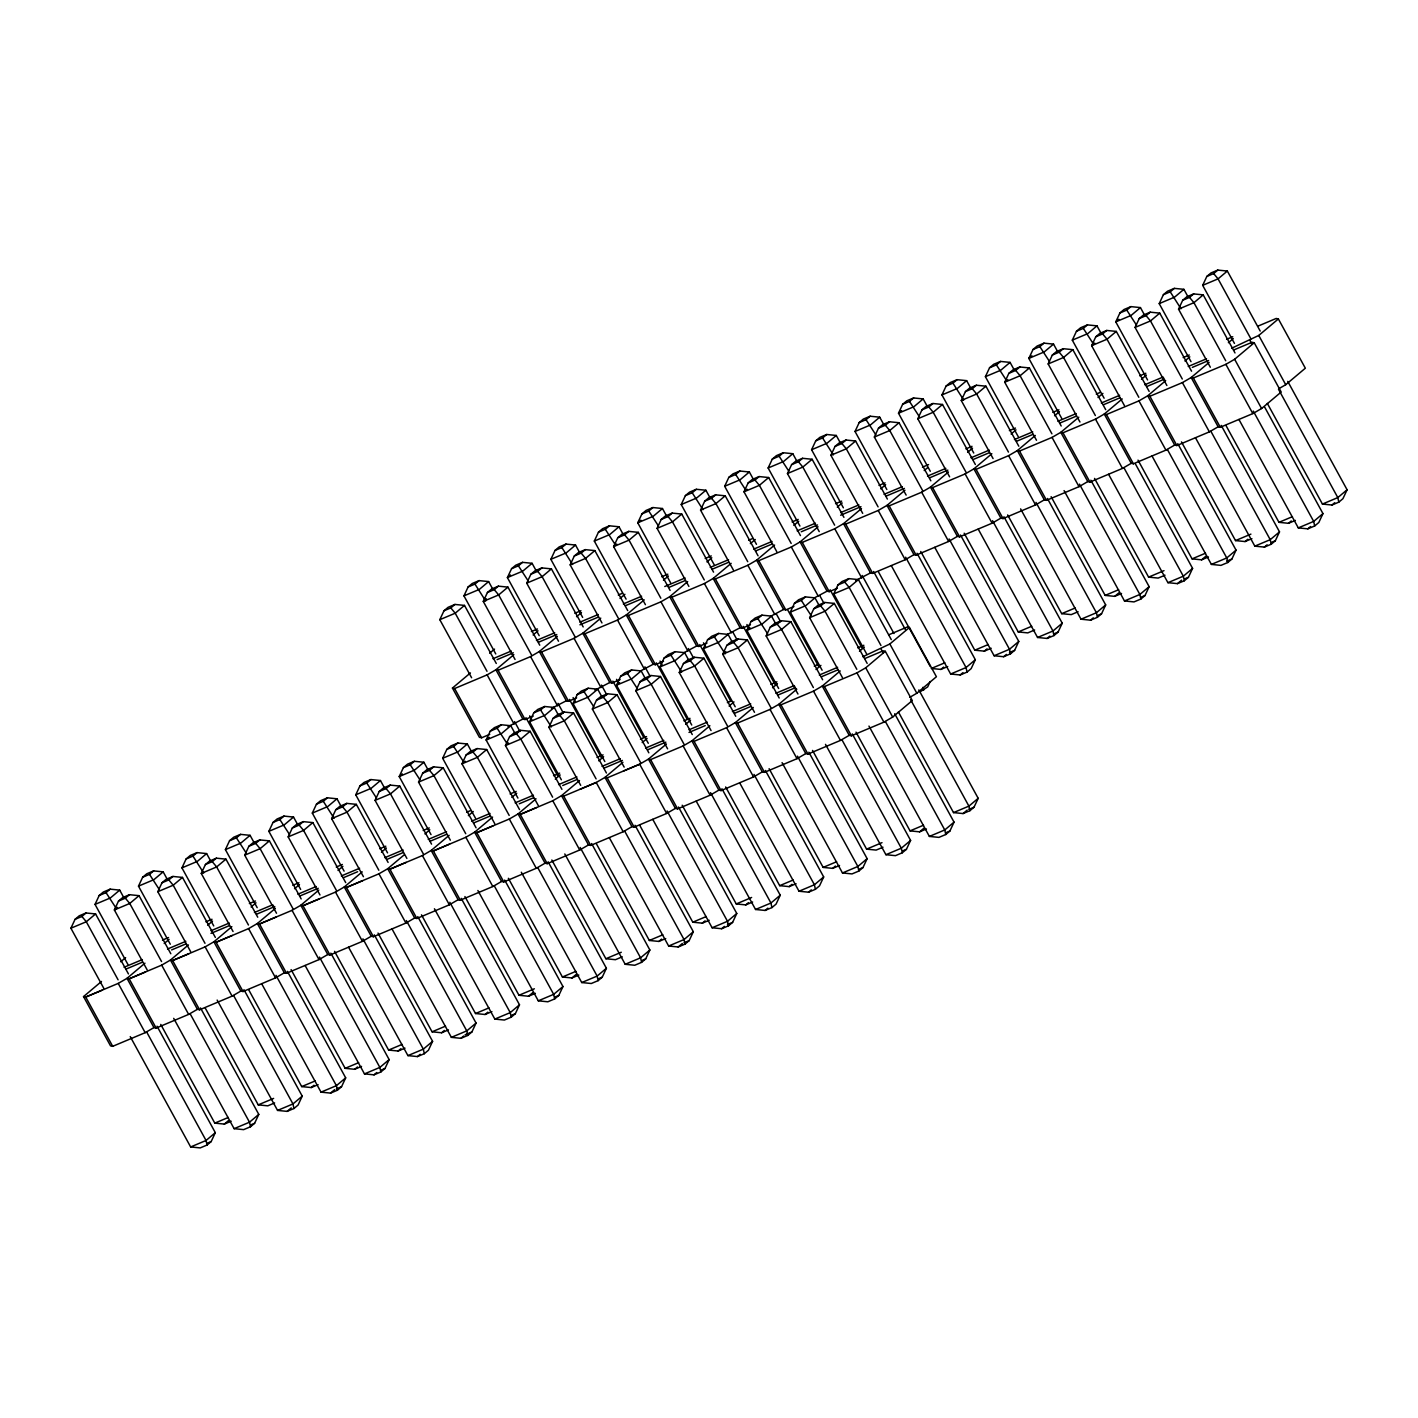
<?xml version="1.0" encoding="UTF-8"?>
<svg xmlns="http://www.w3.org/2000/svg" width="1418" height="1418" viewBox="0 0 1418 1418"><rect width="100%" height="100%" fill="white"/><g stroke="black" fill="none" stroke-linecap="round" stroke-linejoin="round"><path stroke-width="1.5" d="M103.744 988.222L70.9 928.223L75.065 919.325L79.178 915.851L86.019 912.979L95.573 913.936L128.435 973.936M127.886 964.417L95.041 904.4L99.189 895.502L103.319 892.028L110.161 889.157L119.715 890.114L123.951 897.86M170.816 953.747L139.035 895.662L129.481 894.705L122.639 897.594L118.509 901.068L114.362 909.948L147.206 969.965M170.284 944.211L138.485 886.144L142.651 877.246L146.781 873.772L153.623 870.9L163.176 871.857L167.413 879.585M190.668 951.691L157.806 891.692L161.971 882.794L166.083 879.32L172.943 876.448L182.479 877.405L215.341 937.404M213.746 925.936L181.947 867.869L186.112 858.971L190.225 855.497L197.067 852.626L206.62 853.583L210.857 861.329M233.048 931.502L201.267 873.417L205.415 864.537L209.545 861.063L216.387 858.174L225.941 859.131L257.739 917.198M257.19 907.68L225.409 849.612L229.556 840.714L233.686 837.24L240.528 834.369L250.082 835.326L254.318 843.054M276.51 913.227L244.711 855.16L248.877 846.262L253.007 842.788L259.849 839.917L269.402 840.874L301.183 898.941M300.651 889.405L268.853 831.338L273.018 822.44L277.13 818.966L283.99 816.094L293.526 817.052L297.78 824.797M319.972 894.953L288.173 836.886L292.321 828.006L296.451 824.532L303.292 821.642L312.846 822.6L345.708 882.616M344.095 871.148L312.314 813.081L316.462 804.183L320.592 800.709L327.434 797.82L336.988 798.795L341.224 806.523M363.416 876.696L331.617 818.629L335.782 809.731L339.912 806.257L346.754 803.386L356.308 804.343L388.089 862.41M387.557 852.874L355.758 794.807L359.924 785.909L364.054 782.435L370.896 779.563L380.449 780.52L384.686 788.266M471.609 677.751L439.81 619.684L443.976 610.786L448.088 607.312L454.93 604.44L464.484 605.397L496.282 663.464M495.751 653.928L463.952 595.861L468.1 586.963L472.229 583.489L479.071 580.618L488.625 581.575L492.861 589.321M130.243 1036.611L190.65 1146.949L200.204 1147.906L207.046 1145.035L211.176 1141.561L215.323 1132.663L157.043 1026.207M406.877 858.422L375.079 800.355L379.244 791.457L383.356 788L390.198 785.111L399.752 786.068L431.551 844.135M428.13 769.992L423.893 762.246L414.34 761.289L407.498 764.178L403.368 767.652L399.22 776.55L431.019 834.617M539.744 645.19L507.945 587.123L498.392 586.166L491.55 589.037L487.42 592.511L483.272 601.409L515.053 659.476M536.323 571.046L532.087 563.301L522.533 562.343L515.691 565.233L511.561 568.707L507.396 577.587L539.194 635.672M173.705 1018.354L234.112 1128.675L243.648 1129.632L250.507 1126.761L254.62 1123.286L258.785 1114.388L200.505 1007.932M450.321 840.165L418.54 782.098L422.688 773.2L426.818 769.726L433.66 766.854L443.214 767.812L476.058 827.811M475.526 818.275L442.664 758.275L446.83 749.378L450.959 745.903L457.801 743.032L467.355 743.989L471.591 751.735M558.515 641.22L526.716 583.153L530.881 574.255L535.011 570.78L541.853 567.909L551.407 568.866L583.188 626.933M582.656 617.397L550.858 559.33L555.023 550.432L559.135 546.958L565.977 544.087L575.531 545.044L579.767 552.79M243.949 989.675L302.229 1096.132L298.081 1105.03L293.951 1108.504L287.11 1111.375L277.556 1110.418L217.149 1000.08M519.52 809.554L486.675 749.537L477.122 748.58L470.28 751.451L466.15 754.925L461.984 763.823L494.847 823.84M515.035 733.461L510.799 725.715L501.245 724.758L494.403 727.647L490.291 731.121L486.126 740.001L517.924 798.086M601.959 622.945L570.178 564.878L574.325 555.98L578.455 552.506L585.297 549.635L594.851 550.592L627.713 610.591M626.1 599.14L594.319 541.056L598.467 532.175L602.597 528.701L609.439 525.812L618.992 526.769L623.229 534.515M261.674 983.755L321.017 1092.144L330.571 1093.101L337.413 1090.229L341.525 1086.755L345.691 1077.857L287.411 971.401M561.918 789.347L530.119 731.28L520.566 730.323L513.724 733.195L509.594 736.669L505.446 745.567L538.291 805.566M561.368 779.811L529.588 721.744L533.735 712.846L537.865 709.372L544.707 706.501L554.261 707.458L558.497 715.204M670.094 590.402L638.313 532.335L628.759 531.378L621.917 534.249L617.787 537.723L613.622 546.621L645.42 604.688M666.69 516.258L662.454 508.513L652.9 507.555L646.059 510.427L641.929 513.901L637.763 522.799L670.625 582.798M305.118 965.498L364.461 1073.887L374.015 1074.844L380.857 1071.973L384.987 1068.498L389.152 1059.601L330.855 953.144M580.689 785.359L548.89 727.292L553.055 718.394L557.185 714.92L564.027 712.049L573.581 713.006L606.425 773.005M604.83 761.555L573.032 703.47L577.197 694.59L581.327 691.115L588.169 688.226L597.722 689.183L601.959 696.929M688.882 586.414L657.083 528.347L661.249 519.449L665.361 515.975L672.203 513.103L681.757 514.06L713.555 572.128M714.069 564.541L681.225 504.524L685.373 495.644L689.502 492.17L696.344 489.281L705.898 490.238L710.134 497.984M374.317 934.87L432.596 1041.326L428.449 1050.224L424.319 1053.698L417.477 1056.57L407.923 1055.612L348.58 947.224M624.15 767.103L592.352 709.035L596.517 700.137L600.629 696.663L607.471 693.792L617.025 694.749L648.824 752.816M645.403 678.673L641.166 670.927L631.613 669.97L624.771 672.841L620.641 676.315L616.493 685.213L648.274 743.28M733.39 570.089L700.545 510.09L704.693 501.192L708.823 497.718L715.665 494.847L725.218 495.804L758.063 555.803M756.468 544.335L724.669 486.268L728.834 477.37L732.964 473.896L739.806 471.024L749.36 471.981L753.596 479.727M392.024 928.95L451.367 1037.356L460.921 1038.313L467.763 1035.441L471.893 1031.967L476.058 1023.069L417.761 916.613M667.594 748.828L635.813 690.761L639.961 681.863L644.091 678.389L650.933 675.517L660.487 676.475L692.268 734.542M691.736 725.023L659.937 666.939L664.103 658.058L668.232 654.584L675.074 651.695L684.628 652.652L688.864 660.398M800.461 535.596L768.662 477.529L759.126 476.572L752.267 479.444L748.155 482.918L743.989 491.816L776.851 551.815M799.929 526.06L768.131 467.993L772.296 459.095L776.408 455.639L783.25 452.75L792.804 453.707L797.04 461.453M434.422 908.761L494.829 1019.081L504.383 1020.038L511.224 1017.167L515.354 1013.693L519.502 1004.795L461.222 898.338M711.056 730.571L679.257 672.504L683.423 663.606L687.535 660.132L694.395 657.261L703.931 658.218L735.729 716.285M735.198 706.749L703.399 648.682L707.564 639.784L711.676 636.31L718.518 633.438L728.072 634.395L732.308 642.141M819.232 531.626L787.451 473.559L791.599 464.661L795.728 461.187L802.57 458.298L812.124 459.272L843.923 517.34M843.373 507.804L811.592 449.736L815.74 440.838L819.87 437.364L826.712 434.493L836.265 435.45L840.502 443.196M477.884 890.486L538.291 1000.824L547.844 1001.782L554.686 998.91L558.798 995.436L562.964 986.538L504.684 880.082M779.191 698.01L747.392 639.943L737.839 638.986L730.997 641.858L726.867 645.332L722.719 654.23L754.5 712.297M775.77 623.867L771.534 616.121L761.98 615.164L755.138 618.053L751.008 621.527L746.861 630.407L778.642 688.474M862.693 513.351L830.895 455.284L835.06 446.386L839.19 442.912L846.032 440.041L855.586 440.998L887.367 499.065M886.835 489.529L855.036 431.462L859.202 422.564L863.314 419.09L870.156 416.218L879.709 417.176L883.963 424.921M521.328 872.23L581.734 982.55L591.288 983.507L598.13 980.636L602.26 977.162L606.408 968.264L548.128 861.807M797.962 694.04L766.163 635.973L770.329 627.075L774.458 623.601L781.3 620.729L790.854 621.687L822.635 679.754M822.103 670.218L790.305 612.151L794.47 603.253L798.582 599.779L805.424 596.907L814.978 597.864L819.232 605.61M906.137 495.095L874.357 437.028L878.504 428.13L882.634 424.656L889.476 421.766L899.03 422.724L930.828 480.808M927.407 406.647L923.171 398.919L913.617 397.962L906.776 400.833L902.646 404.307L898.498 413.205L930.279 471.272M564.789 853.955L625.196 964.293L634.75 965.25L641.592 962.361L645.704 958.905L649.869 950.007L591.59 843.533M842.469 677.698L809.625 617.699L813.772 608.801L817.902 605.326L824.744 602.455L834.298 603.412L867.16 663.411M866.611 653.893L833.766 593.876L837.914 584.978L842.044 581.504L848.886 578.633L858.439 579.59L891.284 639.607M949.599 476.82L917.8 418.753L921.966 409.855L926.096 406.381L932.938 403.51L942.491 404.467L975.336 464.466M973.741 452.998L941.942 394.931L946.107 386.033L950.237 382.559L957.079 379.687L966.633 380.644L970.869 388.39M609.297 837.63L668.64 946.019L678.194 946.976L685.036 944.104L689.166 940.63L693.331 931.732L635.034 825.276M993.061 458.563L961.262 400.479L965.428 391.598L969.54 388.124L976.382 385.235L985.935 386.192L1018.798 446.209M1018.248 436.673L985.404 376.674L989.551 367.776L993.681 364.302L1000.523 361.43L1010.077 362.388L1014.313 370.116M652.759 819.356L712.102 927.762L721.656 928.719L728.497 925.83L732.627 922.356L736.775 913.476L678.495 807.002M1061.196 426.003L1029.397 367.936L1019.843 366.978L1013.001 369.85L1008.872 373.324L1004.724 382.222L1036.505 440.289M1057.775 351.859L1053.539 344.113L1043.985 343.156L1037.143 346.027L1033.013 349.502L1028.848 358.399L1061.71 418.399M721.939 788.745L780.237 895.201L776.071 904.099L771.941 907.573L765.1 910.445L755.546 909.487L696.203 801.099M1079.967 422.032L1048.168 363.947L1052.333 355.067L1056.445 351.593L1063.305 348.704L1072.841 349.661L1105.703 409.678M1104.108 398.21L1072.309 340.143L1076.475 331.245L1080.587 327.771L1087.429 324.899L1096.983 325.856L1101.219 333.584M765.401 770.47L823.681 876.944L819.533 885.825L815.403 889.299L808.561 892.188L799.008 891.231L739.664 782.825M930.208 681.544L927.709 686.879L920.176 691.789M1149.147 391.403L1116.303 331.404L1106.749 330.447L1099.907 333.319L1095.777 336.793L1091.63 345.691L1124.474 405.69M1144.68 315.328L1140.444 307.582L1130.89 306.625L1124.049 309.496L1119.919 312.97L1115.771 321.868L1147.552 379.935M782.062 762.636L842.469 872.956L852.023 873.913L858.865 871.042L862.977 867.568L867.142 858.67L808.863 752.214M917.038 553.268L975.336 659.724L971.17 668.622L967.041 672.097L960.199 674.968L950.645 674.011L891.302 565.622M1166.872 385.501L1135.074 327.416L1139.239 318.536L1143.369 315.062L1150.211 312.173L1159.764 313.13L1191.545 371.197M1191.014 361.679L1159.215 303.612L1163.38 294.714L1167.493 291.239L1174.352 288.368L1183.888 289.325L1188.142 297.053M825.506 744.361L885.913 854.699L895.467 855.657L902.309 852.767L906.439 849.293L910.604 840.413L852.307 733.939M934.763 547.348L994.107 655.754L1003.66 656.711L1010.502 653.822L1014.632 650.348L1018.78 641.45L960.5 534.994M1210.334 367.227L1178.535 309.159L1182.701 300.262L1186.813 296.787L1193.655 293.916L1203.208 294.873L1235.007 352.94M1234.458 343.404L1202.677 285.337L1206.824 276.439L1210.954 272.965L1217.796 270.094L1227.35 271.051L1260.194 331.05M868.968 726.087L929.375 836.425L938.929 837.382L945.771 834.511L949.9 831.037L954.048 822.139L894.705 713.75M898.409 711.96L953.516 812.603L963.07 813.56L969.912 810.688L974.024 807.214L978.19 798.316L918.846 689.928M978.207 529.091L1037.551 637.48L1047.104 638.437L1053.946 635.565L1058.076 632.091L1062.242 623.193L1003.944 516.737M1020.605 508.885L1081.012 619.205L1090.566 620.18L1097.408 617.291L1101.538 613.817L1105.685 604.919L1047.406 498.462M1064.067 490.61L1124.474 600.948L1134.01 601.906L1140.87 599.034L1144.982 595.56L1149.147 586.662L1090.867 480.206M1108.575 474.286L1167.918 582.674L1177.472 583.631L1184.314 580.76L1188.444 577.286L1192.591 568.388L1135.375 463.863M1152.036 456.029L1211.38 564.417L1220.933 565.374L1227.775 562.503L1231.888 559.029L1236.053 550.131L1177.773 443.674M1195.48 437.754L1254.824 546.143L1264.377 547.1L1271.219 544.228L1275.349 540.754L1279.515 531.856L1221.217 425.4M1264.679 407.143L1322.959 513.6L1318.811 522.498L1314.681 525.972L1307.839 528.843L1298.285 527.886L1238.942 419.48M1287.757 381.389L1347.1 489.777L1342.935 498.675L1338.822 502.149L1331.981 505.021L1322.427 504.064L1267.32 403.403M99.189 895.502L106.031 892.631L110.161 889.157M468.1 586.963L474.959 584.092L479.071 580.618M75.065 919.325L81.907 916.453L86.019 912.979M443.976 610.786L450.818 607.914L454.93 604.44M119.715 890.114L110.427 897.931L95.041 904.4M488.625 581.575L479.355 589.392L463.952 595.861M95.573 913.936L86.303 921.753L70.9 928.223M464.484 605.397L455.213 613.214L439.81 619.684M142.651 877.246L149.493 874.374L153.623 870.9M511.561 568.707L518.403 565.817L522.533 562.343M118.509 901.068L125.351 898.179L129.481 894.705M510.498 574.981L507.396 577.587L522.799 571.117L532.087 563.301M487.42 592.511L494.262 589.64L498.392 586.166M117.446 907.36L114.362 909.948L129.747 903.479L139.035 895.662M486.356 598.804L483.272 601.409L498.657 594.94L507.945 587.123M163.176 871.857L153.888 879.674L138.485 886.144M186.112 858.971L192.954 856.1L197.067 852.626M555.023 550.432L561.865 547.561L565.977 544.087M161.971 882.794L168.813 879.922L172.943 876.448M530.881 574.255L537.723 571.383L541.853 567.909M206.62 853.583L197.35 861.4L181.947 867.869M575.531 545.044L566.261 552.86L550.858 559.33M182.479 877.405L173.209 885.222L157.806 891.692M551.407 568.866L542.119 576.683L526.716 583.153M229.556 840.714L236.398 837.843L240.528 834.369M598.467 532.175L605.309 529.286L609.439 525.812M205.415 864.537L212.257 861.648L216.387 858.174M574.325 555.98L581.167 553.109L585.297 549.635M250.082 835.326L240.794 843.125L225.409 849.612M618.992 526.769L609.705 534.586L594.319 541.056M225.941 859.131L216.653 866.947L201.267 873.417M594.851 550.592L585.563 558.408L570.178 564.878M273.018 822.44L279.86 819.569L283.99 816.094M641.929 513.901L648.77 511.029L652.9 507.555M248.877 846.262L255.719 843.391L259.849 839.917M640.865 520.193L637.763 522.799L653.166 516.329L662.454 508.513M617.787 537.723L624.629 534.852L628.759 531.378M120.743 961.776L125.635 957.646M616.724 544.016L613.622 546.621L629.025 540.152L638.313 532.335M293.526 817.052L284.256 824.868L268.853 831.338M489.653 653.237L494.545 649.107M864.856 658.519L883.13 650.827L885.311 651.305L912.288 700.563L892.684 717.065L883.91 722.152L851.403 735.8L849.24 735.339L840.466 740.409L807.959 754.075L805.779 753.596L797.005 758.683L764.497 772.331L762.317 771.871L753.543 776.94L721.053 790.606L718.873 790.127L710.099 795.214L677.591 808.88L675.411 808.402L666.637 813.471L634.147 827.137L631.967 826.659L623.193 831.746L590.686 845.412L588.505 844.933L579.732 850.002L547.224 863.668L545.061 863.19L536.288 868.277L503.78 881.943L501.6 881.464L492.826 886.534L460.318 900.2L458.138 899.721L449.364 904.808L416.874 918.474L414.694 917.995L405.92 923.065L373.413 936.731L371.232 936.252L362.459 941.339L329.951 955.005L327.788 954.527L319.015 959.596L286.507 973.262L284.327 972.783L275.553 977.871L243.045 991.536L240.865 991.058L232.091 996.127L199.601 1009.793L197.421 1009.315L188.647 1014.402L156.14 1028.068L153.959 1027.589L145.185 1032.676L112.696 1046.324L110.515 1045.846L83.538 996.588L101.493 981.469M269.402 840.874L260.114 848.691L244.711 855.16M489.724 734.364L481.606 737.785L479.426 737.307L452.448 688.049L470.421 672.93M316.462 804.183L323.304 801.294L327.434 797.82M685.373 495.644L692.214 492.755L696.344 489.281M292.321 828.006L299.18 825.116L303.292 821.642M661.249 519.449L668.091 516.577L672.203 513.103M164.204 943.502L169.097 939.39M336.988 798.795L327.7 806.594L312.314 813.081M533.115 634.963L538.007 630.833M705.898 490.238L696.61 498.055L681.225 504.524M144.955 963.194L127 978.331L118.226 983.401L85.718 997.067L83.538 996.588M312.846 822.6L303.576 830.416L288.173 836.886M513.865 654.655L495.91 669.775L487.136 674.862L454.629 688.528L452.448 688.049M681.757 514.06L672.486 521.877L657.083 528.347M359.924 785.909L366.766 783.037L370.896 779.563M728.834 477.37L735.676 474.498L739.806 471.024M335.782 809.731L342.624 806.86L346.754 803.386M704.693 501.192L711.535 498.321L715.665 494.847M207.648 925.245L212.54 921.115M380.449 780.52L371.161 788.337L355.758 794.807M576.559 616.706L581.469 612.576M749.36 471.981L740.072 479.798L724.669 486.268M188.417 944.937L170.444 960.057L161.67 965.144L129.18 978.81L127 978.331L153.959 1027.589M356.308 804.343L347.02 812.159L331.617 818.629M557.327 636.398L539.354 651.518L530.58 656.605L498.09 670.253L495.91 669.775L522.87 719.05L525.05 719.529L533.186 716.108M725.218 495.804L715.93 503.603L700.545 510.09M403.368 767.652L410.227 764.763L414.34 761.289M772.296 459.095L779.138 456.224L783.25 452.75M402.304 773.944L399.22 776.55L414.623 770.063L423.893 762.246M379.244 791.457L386.086 788.585L390.198 785.111M748.155 482.918L754.996 480.046L759.126 476.572M251.11 906.971L256.002 902.858M747.091 489.21L743.989 491.816L759.392 485.346L768.662 477.529M620.02 598.431L624.913 594.302M792.804 453.707L783.534 461.524L768.131 467.993M231.861 926.663L213.905 941.8L205.131 946.87L172.624 960.535L170.444 960.057L197.421 1009.315M399.752 786.068L390.482 793.885L375.079 800.355M600.771 618.124L582.816 633.243L574.042 638.33L541.534 651.996L539.354 651.518L566.331 700.776L568.512 701.254L576.63 697.833M446.83 749.378L453.671 746.506L457.801 743.032M815.74 440.838L822.582 437.967L826.712 434.493M422.688 773.2L429.53 770.329L433.66 766.854M791.599 464.661L798.44 461.772L802.57 458.298M294.554 888.714L299.464 884.584M467.355 743.989L458.067 751.806L442.664 758.275M663.464 580.175L668.374 576.045M836.265 435.45L826.978 443.267L811.592 449.736M275.322 908.406L257.349 923.526L248.575 928.613L216.085 942.261L213.905 941.8L240.865 991.058M443.214 767.812L433.926 775.628L418.54 782.098M644.233 599.867L626.277 614.987L617.504 620.056L584.996 633.722L582.816 633.243L609.793 682.519L611.956 682.997L620.091 679.576M812.124 459.272L802.836 467.071L787.451 473.559M490.291 731.121L497.133 728.232L501.245 724.758M859.202 422.564L866.043 419.693L870.156 416.218M489.228 737.413L486.126 740.001L501.529 733.531L510.799 725.715M466.15 754.925L472.992 752.054L477.122 748.58M835.06 446.386L841.902 443.515L846.032 440.041M465.086 761.218L461.984 763.823L477.387 757.354L486.675 749.537M338.016 870.439L342.908 866.327M706.926 561.9L711.818 557.77M879.709 417.176L870.439 424.992L855.036 431.462M318.766 890.132L300.811 905.269L292.037 910.338L259.529 924.004L257.349 923.526L284.327 972.783M687.677 581.593L669.721 596.712L660.948 601.799L628.44 615.465L626.277 614.987L653.237 664.244L655.417 664.723L663.535 661.302M855.586 440.998L846.298 448.815L830.895 455.284M533.735 712.846L540.577 709.975L544.707 706.501M902.646 404.307L909.487 401.436L913.617 397.962M509.594 736.669L516.436 733.797L520.566 730.323M901.582 410.6L898.498 413.205L913.883 406.736L923.171 398.919M878.504 428.13L885.364 425.24L889.476 421.766M508.53 742.961L505.446 745.567L520.831 739.097L530.119 731.28M381.46 852.183L386.37 848.053M554.261 707.458L544.973 715.275L529.588 721.744M750.37 543.626L755.28 539.514M362.228 871.875L344.273 886.994L335.499 892.082L302.991 905.73L300.811 905.269L327.788 954.527M731.139 563.336L713.183 578.455L704.409 583.525L671.902 597.191L669.721 596.712L696.699 645.988L698.879 646.448L706.997 643.045M899.03 422.724L889.76 430.54L874.357 437.028M577.197 694.59L584.039 691.7L588.169 688.226M946.107 386.033L952.949 383.161L957.079 379.687M553.055 718.394L559.897 715.523L564.027 712.049M921.966 409.855L928.808 406.984L932.938 403.51M424.921 833.908L429.814 829.778M597.722 689.183L588.435 697L573.032 703.47M793.832 525.369L798.724 521.239M966.633 380.644L957.345 388.461L941.942 394.931M404.041 854.983L387.717 868.738L378.943 873.807L346.435 887.473L344.273 886.994L371.232 936.252M573.581 713.006L564.293 720.823L548.89 727.292M774.6 545.061L756.627 560.181L747.853 565.268L715.346 578.934L713.183 578.455L740.143 627.713L742.323 628.192L750.459 624.771M942.491 404.467L933.204 412.284L917.8 418.753M620.641 676.315L627.483 673.444L631.613 669.97M989.551 367.776L996.411 364.905L1000.523 361.43M619.577 682.607L616.493 685.213L631.879 678.743L641.166 670.927M596.517 700.137L603.359 697.266L607.471 693.792M965.428 391.598L972.269 388.709L976.382 385.235M468.383 815.651L473.275 811.521M837.294 507.095L842.186 502.982M1010.077 362.388L1000.807 370.204L985.404 376.674M449.134 835.344L431.178 850.463L422.404 855.55L389.897 869.199L387.717 868.738L414.694 917.995M617.025 694.749L607.755 702.566L592.352 709.035M818.044 526.805L800.089 541.924L791.315 546.994L758.807 560.659L756.627 560.181L783.605 609.456L785.785 609.917L793.903 606.514M985.935 386.192L976.665 394.009L961.262 400.479M664.103 658.058L670.944 655.169L675.074 651.695M1033.013 349.502L1039.855 346.63L1043.985 343.156M639.961 681.863L646.803 678.992L650.933 675.517M1031.95 355.794L1028.848 358.399L1044.251 351.93L1053.539 344.113M1008.872 373.324L1015.713 370.452L1019.843 366.978M511.827 797.377L516.737 793.247M1007.808 379.616L1004.724 382.222L1020.109 375.752L1029.397 367.936M684.628 652.652L675.34 660.469L659.937 666.939M880.738 488.838L885.647 484.708M492.595 817.069L474.622 832.189L465.848 837.276L433.359 850.942L431.178 850.463L458.138 899.721M660.487 676.475L651.199 684.291L635.813 690.761M861.506 508.53L843.533 523.65L834.759 528.737L802.269 542.403L800.089 541.924L827.048 591.182L829.229 591.66L837.364 588.24M707.564 639.784L714.406 636.912L718.518 633.438M1076.475 331.245L1083.317 328.373L1087.429 324.899M683.423 663.606L690.265 660.735L694.395 657.261M1052.333 355.067L1059.175 352.178L1063.305 348.704M555.289 779.12L560.181 774.99M728.072 634.395L718.802 642.212L703.399 648.682M924.199 470.563L927.461 467.816M1096.983 325.856L1087.712 333.673L1072.309 340.143M536.039 798.813L518.084 813.932L509.31 819.019L476.803 832.667L474.622 832.189L501.6 881.464M703.931 658.218L694.66 666.035L679.257 672.504M904.95 490.256L886.994 505.393L878.221 510.462L845.713 524.128L843.533 523.65L870.51 572.925L872.69 573.386L905.198 559.738L913.972 554.651L916.134 555.129L948.642 541.463L957.416 536.376L959.596 536.855L992.104 523.207L1000.878 518.119L1003.058 518.598L1035.548 504.932L1044.322 499.845L1046.502 500.324L1079.009 486.675L1087.783 481.588L1089.963 482.067L1122.471 468.401L1131.245 463.314L1133.407 463.792L1165.915 450.126L1174.689 445.057L1176.869 445.536L1209.377 431.87L1218.151 426.783L1220.313 427.261L1252.821 413.595L1261.595 408.526L1281.198 392.024L1254.221 342.766L1252.041 342.287L1233.766 349.962M1072.841 349.661L1063.571 357.478L1048.168 363.947M751.008 621.527L757.85 618.638L761.98 615.164M1119.919 312.97L1126.761 310.099L1130.89 306.625M749.945 627.802L746.861 630.407L762.246 623.938L771.534 616.121M726.867 645.332L733.709 642.46L737.839 638.986M1118.855 319.263L1115.771 321.868L1131.156 315.399L1140.444 307.582M1095.777 336.793L1102.619 333.921L1106.749 330.447M725.803 651.624L722.719 654.23L738.104 647.76L747.392 639.943M598.733 760.846L603.643 756.716M1094.714 343.085L1091.63 345.691L1107.015 339.221L1116.303 331.404M967.643 452.307L972.553 448.177M579.501 780.538L561.546 795.658L552.772 800.745L520.264 814.411L518.084 813.932L545.061 863.19M948.412 471.999L930.456 487.118L921.682 492.206L889.175 505.871L886.994 505.393L913.972 554.651M794.47 603.253L801.312 600.381L805.424 596.907M1163.38 294.714L1170.222 291.824L1174.352 288.368M770.329 627.075L777.17 624.186L781.3 620.729M1139.239 318.536L1146.081 315.647L1150.211 312.173M642.194 742.589L647.087 738.459M814.978 597.864L805.708 605.681L790.305 612.151M1011.105 434.032L1015.997 429.92M1183.888 289.325L1174.618 297.124L1159.215 303.612M622.945 762.281L604.99 777.401L596.216 782.47L563.708 796.136L561.546 795.658L588.505 844.933M790.854 621.687L781.566 629.486L766.163 635.973M991.856 453.725L973.9 468.862L965.126 473.931L932.619 487.597L930.456 487.118L957.416 536.376M1159.764 313.13L1150.477 320.947L1135.074 327.416M837.914 584.978L844.756 582.107L848.886 578.633M1206.824 276.439L1213.666 273.568L1217.796 270.094M813.772 608.801L820.632 605.929L824.744 602.455M1182.701 300.262L1189.542 297.39L1193.655 293.916M685.638 724.314L690.548 720.184M858.439 579.59L849.152 587.406L833.766 593.876M1054.567 415.775L1059.459 411.645M1227.35 271.051L1218.062 278.867L1202.677 285.337M666.407 744.007L648.451 759.126L639.678 764.213L607.17 777.879L604.99 777.401L631.967 826.659M834.298 603.412L825.028 611.229L809.625 617.699M1035.317 435.468L1017.362 450.587L1008.588 455.674L976.08 469.34L973.9 468.862L1000.878 518.119M1203.208 294.873L1193.938 302.69L1178.535 309.159M160.748 1024.416L214.792 1123.127L224.345 1124.084L228.458 1120.61M215.323 1132.663L206.053 1140.48L190.65 1146.949M729.1 706.058L733.992 701.928M1098.011 397.501L1102.903 393.389M709.869 725.75L691.895 740.87L683.121 745.939L650.614 759.605L648.451 759.126L675.411 808.402M1078.779 417.193L1060.806 432.33L1052.032 437.4L1019.542 451.066L1017.362 450.587L1044.322 499.845M258.785 1114.388L249.497 1122.205L234.112 1128.675M772.562 687.783L777.454 683.653M1141.472 379.244L1146.364 375.114M753.312 707.476L735.357 722.595L726.583 727.682L694.076 741.348L691.895 740.87L718.873 790.127M1122.223 398.937L1104.267 414.056L1095.494 419.143L1062.986 432.791L1060.806 432.33L1087.783 481.588M248.717 989.817L301.697 1086.596L311.251 1087.553L313.998 1085.249M302.229 1096.132L292.959 1103.948L277.556 1110.418M287.11 1111.375L291.239 1107.901M816.006 669.509L820.916 665.396M1184.916 360.97L1189.826 356.857M796.774 689.219L778.801 704.338L770.027 709.408L737.537 723.074L735.357 722.595L762.317 771.871M1165.685 380.662L1147.711 395.799L1138.938 400.869L1106.448 414.535L1104.267 414.056L1131.245 463.314M291.098 969.611L345.159 1068.339L354.695 1069.296L357.46 1066.974M345.691 1077.857L336.403 1085.674L321.017 1092.144M330.571 1093.101L334.683 1089.627M859.468 651.252L864.36 647.122M1228.378 342.713L1233.27 338.583M840.218 670.944L822.263 686.064L813.489 691.151L780.981 704.817L778.801 704.338L805.779 753.596M1209.129 362.405L1191.173 377.525L1182.399 382.612L1149.892 396.26L1147.711 395.799L1174.689 445.057M334.559 951.354L388.603 1050.064L398.157 1051.022L400.904 1048.7M389.152 1059.601L379.864 1067.417L364.461 1073.887M374.015 1074.844L376.763 1072.522M862.8 656.747L889.848 643.985L909.452 627.483L936.412 676.74L916.826 693.242L909.807 697.319M1231.71 348.208L1258.759 335.446L1278.362 318.944L1305.34 368.201L1285.736 384.703L1278.717 388.762M849.24 735.339L822.263 686.064L824.443 686.542L856.951 672.876L865.724 667.807L885.311 651.305M1218.151 426.783L1191.173 377.525L1193.353 378.003L1225.861 364.337L1234.635 359.268L1254.221 342.766M378.021 933.079L432.065 1031.808L441.618 1032.765L444.366 1030.443M432.596 1041.326L423.326 1049.143L407.923 1055.612M417.477 1056.57L420.224 1054.265M421.465 914.823L475.509 1013.533L485.062 1014.49L487.81 1012.168M476.058 1023.069L466.77 1030.886L451.367 1037.356M460.921 1038.313L463.668 1035.991M464.927 896.548L518.97 995.276L528.524 996.234L532.636 992.76M519.502 1004.795L510.232 1012.612L494.829 1019.081M508.371 878.291L562.414 977.002L571.968 977.959L576.098 974.485M562.964 986.538L553.676 994.355L538.291 1000.824M944.813 662.791L931.325 668.463L940.878 669.42L943.644 667.098M606.408 968.264L597.138 976.08L581.734 982.55M920.743 551.478L974.786 650.188L984.34 651.146L987.088 648.841M975.336 659.724L966.048 667.541L950.645 674.011M960.199 674.968L962.946 672.646M596.34 843.692L649.338 940.471L658.874 941.428L661.639 939.106M649.869 950.007L640.581 957.824L625.196 964.293M1018.78 641.45L1009.492 649.267L994.107 655.754M1003.66 656.711L1006.408 654.389M639.802 825.418L692.782 922.196L702.335 923.153L705.083 920.849M693.331 931.732L684.043 939.549L668.64 946.019M1062.242 623.193L1052.954 631.01L1037.551 637.48M678.194 946.976L682.324 943.502M1047.104 638.437L1049.852 636.115M682.2 805.229L736.243 903.94L745.797 904.897L748.544 902.575M736.775 913.476L727.505 921.292L712.102 927.762M1051.11 496.672L1105.154 595.4L1114.708 596.358L1118.82 592.884M1105.685 604.919L1096.415 612.736L1081.012 619.205M721.656 928.719L724.403 926.397M1090.566 620.18L1093.313 617.858M725.644 786.955L779.687 885.665L789.241 886.622L791.988 884.318M780.237 895.201L770.949 903.018L755.546 909.487M1149.147 586.662L1139.859 594.479L1124.474 600.948M765.1 910.445L767.865 908.14M769.105 768.68L823.149 867.408L832.703 868.365L835.45 866.043M823.681 876.944L814.411 884.761L799.008 891.231M1138.016 460.141L1192.059 558.869L1201.613 559.826L1205.743 556.352M1192.591 568.388L1183.321 576.204L1167.918 582.674M808.561 892.188L811.309 889.866M1177.472 583.631L1181.602 580.157M867.142 858.67L857.855 866.487L842.469 872.956M1181.46 441.884L1235.521 540.595L1245.057 541.552L1247.822 539.23M1236.053 550.131L1226.765 557.948L1211.38 564.417M856.011 732.149L910.055 830.877L919.608 831.834L923.738 828.36M910.604 840.413L901.316 848.212L885.913 854.699M1225.985 425.542L1278.965 522.338L1288.519 523.295L1291.266 520.973M1279.515 531.856L1270.227 539.673L1254.824 546.143M1264.377 547.1L1267.125 544.796M978.19 798.316L968.902 806.133L953.516 812.603M1347.1 489.777L1337.812 497.594L1322.427 504.064M963.07 813.56L967.182 810.086M954.048 822.139L944.76 829.955L929.375 836.425M1331.981 505.021L1334.728 502.699M1322.959 513.6L1313.688 521.416L1298.285 527.886M1307.839 528.843L1310.586 526.521M508.016 726.69L522.87 719.05M551.46 708.415L566.331 700.776M594.922 690.158L609.793 682.519M640.404 671.033L653.237 664.244M683.848 652.776L696.699 645.988M727.31 634.502L740.143 627.713M770.772 616.245L783.605 609.456M814.216 597.971L827.048 591.182M855.639 580.565L870.51 572.925M531.378 631.542L537.457 628.989M574.822 613.285L580.919 610.715M618.283 595.011L622.342 593.309M661.727 576.754L667.825 574.184M705.189 558.479L711.287 555.927M748.633 540.223L752.71 538.503M792.095 521.948L798.192 519.396M835.556 503.691L841.636 501.121M879 485.417L885.098 482.864M922.462 467.16L928.56 464.59M965.906 448.886L972.004 446.333M1009.368 430.629L1015.465 428.059M1052.812 412.354L1058.909 409.802M1096.274 394.098L1100.333 392.378M1139.735 375.823L1145.815 373.271M1183.179 357.566L1189.277 354.996M1226.641 339.292L1232.738 336.722M1257.908 326.158L1276.182 318.465L1278.362 318.944M492.985 658.732L511.278 651.039M536.447 640.457L554.722 632.783M579.891 622.201L598.183 614.508M623.353 603.926L641.627 596.251M664.776 586.52L685.089 577.977M710.258 567.395L728.551 559.72M753.72 549.138L771.995 541.446M797.164 530.864L815.456 523.189M840.626 512.607L858.9 504.914M884.07 494.333L902.362 486.658M927.532 476.076L945.806 468.383M970.975 457.801L989.268 450.109M1014.437 439.545L1032.729 431.852M1057.899 421.27L1076.173 413.577M1101.343 402.996L1119.635 395.321M1144.805 384.739L1163.079 377.046L1165.153 380.839M1188.249 366.464L1206.541 358.789M497.08 659.636L513.334 652.812M538.503 642.23L556.778 634.537M579.927 624.806L598.201 617.131M625.409 605.699L641.663 598.857M668.853 587.424L685.107 580.6M712.315 569.167L728.568 562.326M755.759 550.893L772.012 544.069M801.259 531.768L817.512 524.944M840.644 515.213L860.956 506.669M886.126 496.105L904.418 488.412M929.588 477.831L947.862 470.138M973.032 459.556L989.285 452.732M1016.493 441.299L1032.747 434.475M1059.955 423.025L1076.191 416.201M1103.399 404.768L1119.653 397.926M1146.861 386.494L1163.115 379.669M1192.343 367.386L1208.597 360.544M162.45 940.099L168.547 937.528M205.911 921.824L212.009 919.272M249.373 903.567L255.453 900.997M292.817 885.293L298.914 882.74M336.279 867.036L342.376 864.466M379.723 848.762L385.82 846.191M423.184 830.487L429.282 827.935M466.646 812.23L470.705 810.529M510.09 793.956L516.187 791.404M553.552 775.699L559.649 773.129M596.996 757.425L603.093 754.872M640.457 739.168L646.555 736.598M683.901 720.893L689.999 718.341M727.363 702.637L731.422 700.917M770.825 684.362L776.904 681.81M814.269 666.106L818.328 664.386M857.73 647.831L863.828 645.279M888.997 634.697L907.272 627.004L909.452 627.483M124.075 967.271L142.367 959.578M167.537 949.014L185.811 941.322M210.981 930.74L229.273 923.047M254.442 912.465L272.717 904.79L274.791 908.584M297.886 894.209L316.179 886.516M341.348 875.934L359.623 868.259M384.81 857.677L403.084 849.985M428.254 839.403L446.546 831.728M471.715 821.146L489.99 813.453M515.159 802.872L533.452 795.197M558.621 784.615L576.896 776.922M602.065 766.34L620.357 758.665M645.527 748.084L663.819 740.391M688.988 729.809L707.263 722.134M732.432 711.552L750.725 703.86M775.894 693.278L794.169 685.603L796.242 689.378M819.338 675.021L837.63 667.329M126.131 969.026L142.385 962.202M171.613 949.918L185.829 943.945M210.998 933.363L229.291 925.67M256.498 914.238L274.773 906.545M299.942 895.963L318.235 888.288M343.404 877.707L357.62 871.733M386.848 859.432L403.102 852.608M430.31 841.175L446.564 834.333M473.772 822.901L490.008 816.077M519.254 803.793L533.469 797.802M562.698 785.519L576.931 779.546M604.121 768.113L622.413 760.42M647.583 749.838L665.857 742.163M689.006 732.432L705.26 725.591M734.489 713.307L750.742 706.483M777.95 695.05L794.204 688.209M821.394 676.776L837.648 669.952M101.972 990.243L85.718 997.067L112.696 1046.324M145.416 971.968L129.18 978.81L156.14 1028.068M188.878 953.711L172.624 960.535L199.601 1009.793M232.339 935.437L216.085 942.261L243.045 991.536M275.783 917.18L259.529 924.004L286.507 973.262M319.245 898.906L302.991 905.73L329.951 955.005M362.689 880.631L346.435 887.473L373.413 936.731M406.151 862.374L389.897 869.199L416.874 918.474M449.612 844.1L433.359 850.942L460.318 900.2M493.056 825.843L476.803 832.667L503.78 881.943M536.518 807.569L520.264 814.411L547.224 863.668M579.962 789.312L596.216 782.47L623.193 831.746M623.424 771.038L639.678 764.213L666.637 813.471M974.786 650.188L988.257 644.534M964.187 533.203L1018.248 631.932L1031.719 626.26M1007.649 514.947L1061.692 613.657L1075.163 608.003M1105.154 595.4L1118.625 589.728M1094.554 478.415L1148.598 577.126L1164.001 570.656M1192.059 558.869L1205.53 553.197M1235.521 540.595L1250.906 534.125M1278.965 522.338L1292.436 516.666M940.878 669.42L947.72 666.549M984.34 651.146L991.182 648.274M1034.644 630L1027.802 632.889L1018.248 631.932M1078.088 611.743L1071.246 614.614L1061.692 613.657M1114.708 596.358L1121.549 593.468M1164.993 575.212L1158.151 578.083L1148.598 577.126M1201.613 559.826L1208.455 556.937M1245.057 541.552L1251.917 538.68M1288.519 523.295L1295.361 520.406M1009.492 652.51L1014.632 650.348M1054.655 633.527L1058.076 632.091M1098.117 615.252L1101.538 613.817M1141.561 596.996L1144.982 595.56M1185.023 578.721L1188.444 577.286M1226.765 561.173L1231.888 559.029M1271.928 542.19L1275.349 540.754M214.792 1123.127L228.263 1117.473M205.255 1008.092L258.236 1104.87L273.639 1098.401M301.697 1086.596L315.168 1080.941M345.159 1068.339L358.63 1062.667M388.603 1050.064L402.074 1044.41M432.065 1031.808L445.536 1026.136M475.509 1013.533L488.98 1007.879M518.97 995.276L534.373 988.789M562.414 977.002L575.903 971.348M551.832 860.017L605.876 958.728L621.279 952.258M649.338 940.471L662.809 934.799M692.782 922.196L706.253 916.542M736.243 903.94L751.629 897.47M779.687 885.665L793.158 880.011M823.149 867.408L836.62 861.736M812.549 750.423L866.593 849.134L881.996 842.664M910.055 830.877L923.526 825.205M968.902 809.377L974.024 807.214M224.345 1124.084L231.187 1121.213M274.631 1102.938L267.789 1105.827L258.236 1104.87M311.251 1087.553L318.093 1084.681M354.695 1069.296L361.555 1066.407M398.157 1051.022L404.999 1048.15M441.618 1032.765L448.46 1029.876M485.062 1014.49L491.904 1011.619M528.524 996.234L535.366 993.344M571.968 977.959L578.81 975.088M622.272 956.813L615.43 959.702L605.876 958.728M658.874 941.428L665.733 938.556M702.335 923.153L709.177 920.282M745.797 904.897L752.639 902.025M789.241 886.622L796.083 883.751M832.703 868.365L839.545 865.494M882.989 847.22L876.147 850.091L866.593 849.134M919.608 831.834L926.45 828.963M207.755 1142.997L211.176 1141.561M251.199 1124.722L254.62 1123.286M336.403 1088.918L341.525 1086.755M381.566 1069.934L384.987 1068.498M465.051 1034.839L471.893 1031.967M511.933 1015.128L515.354 1013.693M555.377 996.872L558.798 995.436M598.839 978.597L602.26 977.162M642.283 960.34L645.704 958.905M684.025 942.793L689.166 940.63M727.487 924.518L732.627 922.356M859.556 869.004L862.977 867.568M903.018 850.747L906.439 849.293M946.462 832.472L949.9 831.037M1213.666 273.568L1218.062 278.867L1250.924 338.867M1189.542 297.39L1193.938 302.69L1225.719 360.757M1170.222 291.824L1180.981 308.752M1146.081 315.647L1150.477 320.947L1182.275 379.014M1126.761 310.099L1136.456 325.077M1102.619 333.921L1107.015 339.221L1138.814 397.288M1083.317 328.373L1093.012 343.351M1059.175 352.178L1063.571 357.478L1095.352 415.545M1039.855 346.63L1049.55 361.608M1015.713 370.452L1020.109 375.752L1051.908 433.819M996.411 364.905L1006.089 379.882M972.269 388.709L976.665 394.009L1008.446 452.076M952.949 383.161L963.708 400.071M928.808 406.984L933.204 412.284L966.066 472.283M909.487 401.436L919.183 416.413M885.364 425.24L889.76 430.54L922.604 490.557M866.043 419.693L875.739 434.67M841.902 443.515L846.298 448.815L878.096 506.882M822.582 437.967L833.341 454.877M798.44 461.772L802.836 467.071L834.635 525.156M779.138 456.224L788.833 471.201M844.756 582.107L849.152 587.406L880.95 645.474M754.996 480.046L759.392 485.346L791.173 543.413M735.676 474.498L745.372 489.476M820.632 605.929L825.028 611.229L856.809 669.296M801.312 600.381L811.007 615.359M711.535 498.321L715.93 503.603L747.729 561.688M692.214 492.755L702.974 509.665M777.17 624.186L781.566 629.486L813.365 687.57M757.85 618.638L767.546 633.616M668.091 516.577L672.486 521.877L704.267 579.944M648.77 511.029L658.466 526.007M733.709 642.46L738.104 647.76L770.967 707.759M714.406 636.912L725.147 653.822M624.629 534.852L629.025 540.152L660.823 598.219M605.309 529.286L615.004 544.264M690.265 660.735L694.66 666.035L727.505 726.034M670.944 655.169L681.704 672.079M581.167 553.109L585.563 558.408L618.425 618.408M561.865 547.561L572.606 564.47M646.803 678.992L651.199 684.291L684.061 744.29M627.483 673.444L637.178 688.421M537.723 571.383L542.119 576.683L574.964 636.682M518.403 565.817L528.099 580.795M603.359 697.266L607.755 702.566L640.599 762.565M584.039 691.7L593.734 706.678M494.262 589.64L498.657 594.94L531.52 654.939M474.959 584.092L485.7 601.002M559.897 715.523L564.293 720.823L596.092 778.89M540.577 709.975L551.336 726.885M450.818 607.914L455.213 613.214L486.994 671.281M516.436 733.797L520.831 739.097L552.63 797.164M497.133 728.232L506.829 743.209M472.992 752.054L477.387 757.354L509.186 815.421M453.671 746.506L463.367 761.484M429.53 770.329L433.926 775.628L465.724 833.695M410.227 764.763L419.905 779.74M386.086 788.585L390.482 793.885L423.326 853.884M366.766 783.037L376.461 798.015M342.624 806.86L347.02 812.159L378.819 870.227M323.304 801.294L334.063 818.221M299.18 825.116L303.576 830.416L336.421 890.433M279.86 819.569L289.556 834.546M255.719 843.391L260.114 848.691L292.959 908.69M236.398 837.843L246.094 852.821M212.257 861.648L216.653 866.947L248.451 925.015M192.954 856.1L203.696 873.009M168.813 879.922L173.209 885.222L204.99 943.289M149.493 874.374L159.188 889.352M125.351 898.179L129.747 903.479L161.546 961.546M106.031 892.631L115.727 907.609M81.907 916.453L86.303 921.753L118.084 979.82M1258.759 335.446L1285.736 384.703M1278.469 389.206L1337.812 497.594L1338.822 502.149M1249.985 340.515L1252.076 344.308M1234.635 359.268L1261.595 408.526M1253.282 411.078L1313.688 521.416L1314.681 525.972M1225.861 364.337L1252.821 413.595M1193.353 378.003L1220.313 427.261M1210.883 431.285L1270.227 539.673L1271.219 544.228M1182.399 382.612L1209.377 431.87M1149.892 396.26L1176.869 445.536M1167.422 449.541L1226.765 557.948L1227.775 562.503M1138.938 400.869L1165.915 450.126M1106.448 414.535L1133.407 463.792M1123.978 467.816L1183.321 576.204L1184.314 580.76M1095.494 419.143L1122.471 468.401M1062.986 432.791L1089.963 482.067M1079.452 484.141L1139.859 594.479L1140.87 599.034M1052.032 437.4L1079.009 486.675M1019.542 451.066L1046.502 500.324M1036.009 502.415L1096.415 612.736L1097.408 617.291M1008.588 455.674L1035.548 504.932M976.08 469.34L1003.058 518.598M992.547 520.672L1052.954 631.01L1053.946 635.565M965.126 473.931L992.104 523.207M932.619 487.597L959.596 536.855M949.103 538.946L1009.492 649.267L1010.502 653.822M921.682 492.206L948.642 541.463M889.175 505.871L916.134 555.129M905.641 557.203L966.048 667.541L967.041 672.097M878.221 510.462L905.198 559.738M878.345 571.684L930.279 666.531M873.594 571.525L905.375 629.592M845.713 524.128L872.69 573.386M862.179 575.478L893.978 633.545M834.759 528.737L861.736 577.995M889.848 643.985L916.826 693.242M910.622 699.677L968.902 806.133L969.912 810.688M881.074 649.072L883.148 652.847M830.133 589.799L861.931 647.866M802.269 542.403L829.229 591.66M865.724 667.807L892.684 717.065M819.799 595.684L824.035 603.412M791.315 546.994L818.275 596.269M885.417 721.567L944.76 829.955L945.771 834.511M856.951 672.876L883.91 722.152M787.734 610.006L818.47 666.123M758.807 560.659L785.785 609.917M824.443 686.542L851.403 735.8M776.337 613.941L780.574 621.687M747.853 565.268L774.831 614.526M841.973 739.824L901.316 848.212L902.309 852.767M813.489 691.151L840.466 740.409M746.931 624.54L749.041 628.404M743.227 626.331L775.026 684.398M715.346 578.934L742.323 628.192M780.981 704.817L807.959 754.075M732.893 632.215L737.13 639.943M704.409 583.525L731.369 632.8M797.448 756.149L857.855 866.487L858.865 871.042M770.027 709.408L797.005 758.683M703.47 642.815L705.597 646.679M699.765 644.587L730.5 700.722M671.902 597.191L698.879 646.448M737.537 723.074L764.497 772.331M688.368 648.54L693.668 658.218M660.948 601.799L687.925 651.057M754.004 774.423L814.411 884.761L815.403 889.299M726.583 727.682L753.543 776.94M660.008 661.072L662.135 664.936M656.321 662.862L687.056 718.997M628.44 615.465L655.417 664.723M694.076 741.348L721.053 790.606M644.924 666.797L650.206 676.475M617.504 620.056L644.463 669.331M710.542 792.68L770.949 903.018L771.941 907.573M683.121 745.939L710.099 795.214M616.564 679.346L618.673 683.21M612.86 681.119L643.595 737.254M584.996 633.722L611.956 682.997M650.614 759.605L677.591 808.88M601.462 685.071L606.762 694.749M574.042 638.33L601.019 687.588M667.098 810.954L727.505 921.292L728.497 925.83M573.102 697.603L575.229 701.467M569.416 699.393L601.197 757.46M541.534 651.996L568.512 701.254M607.17 777.879L634.147 827.137M558.001 703.346L563.301 713.024M530.58 656.605L557.558 705.863M624.7 831.161L684.043 939.549L685.036 944.104M529.658 715.877L531.768 719.741M525.954 717.668L557.753 775.735M498.09 670.253L525.05 719.529M563.708 796.136L590.686 845.412M514.557 721.602L519.857 731.28M487.136 674.862L514.096 724.119M580.192 847.485L640.581 957.824L641.592 962.361M552.772 800.745L579.732 850.002M454.629 688.528L481.606 737.785M537.794 867.692L597.138 976.08L598.13 980.636M509.31 819.019L536.288 868.277M494.333 885.949L553.676 994.355L554.686 998.91M465.848 837.276L492.826 886.534M449.825 902.291L510.232 1012.612L511.224 1017.167M422.404 855.55L449.364 904.808M406.363 920.548L466.77 1030.886L467.763 1035.441M378.943 873.807L405.92 923.065M362.919 938.822L423.326 1049.143L424.319 1053.698M335.499 892.082L362.459 941.339M319.458 957.079L379.864 1067.417L380.857 1071.973M292.037 910.338L319.015 959.596M275.996 975.354L336.403 1085.674L337.413 1090.229M248.575 928.613L275.553 977.871M233.616 995.542L292.959 1103.948L293.951 1108.504M205.131 946.87L232.091 996.127M190.154 1013.817L249.497 1122.205L250.507 1126.761M161.67 965.144L188.647 1014.402M146.71 1032.074L206.053 1140.48L207.046 1145.035M118.226 983.401L145.185 1032.676M922.923 687.322L923.597 690.353"/></g></svg>
